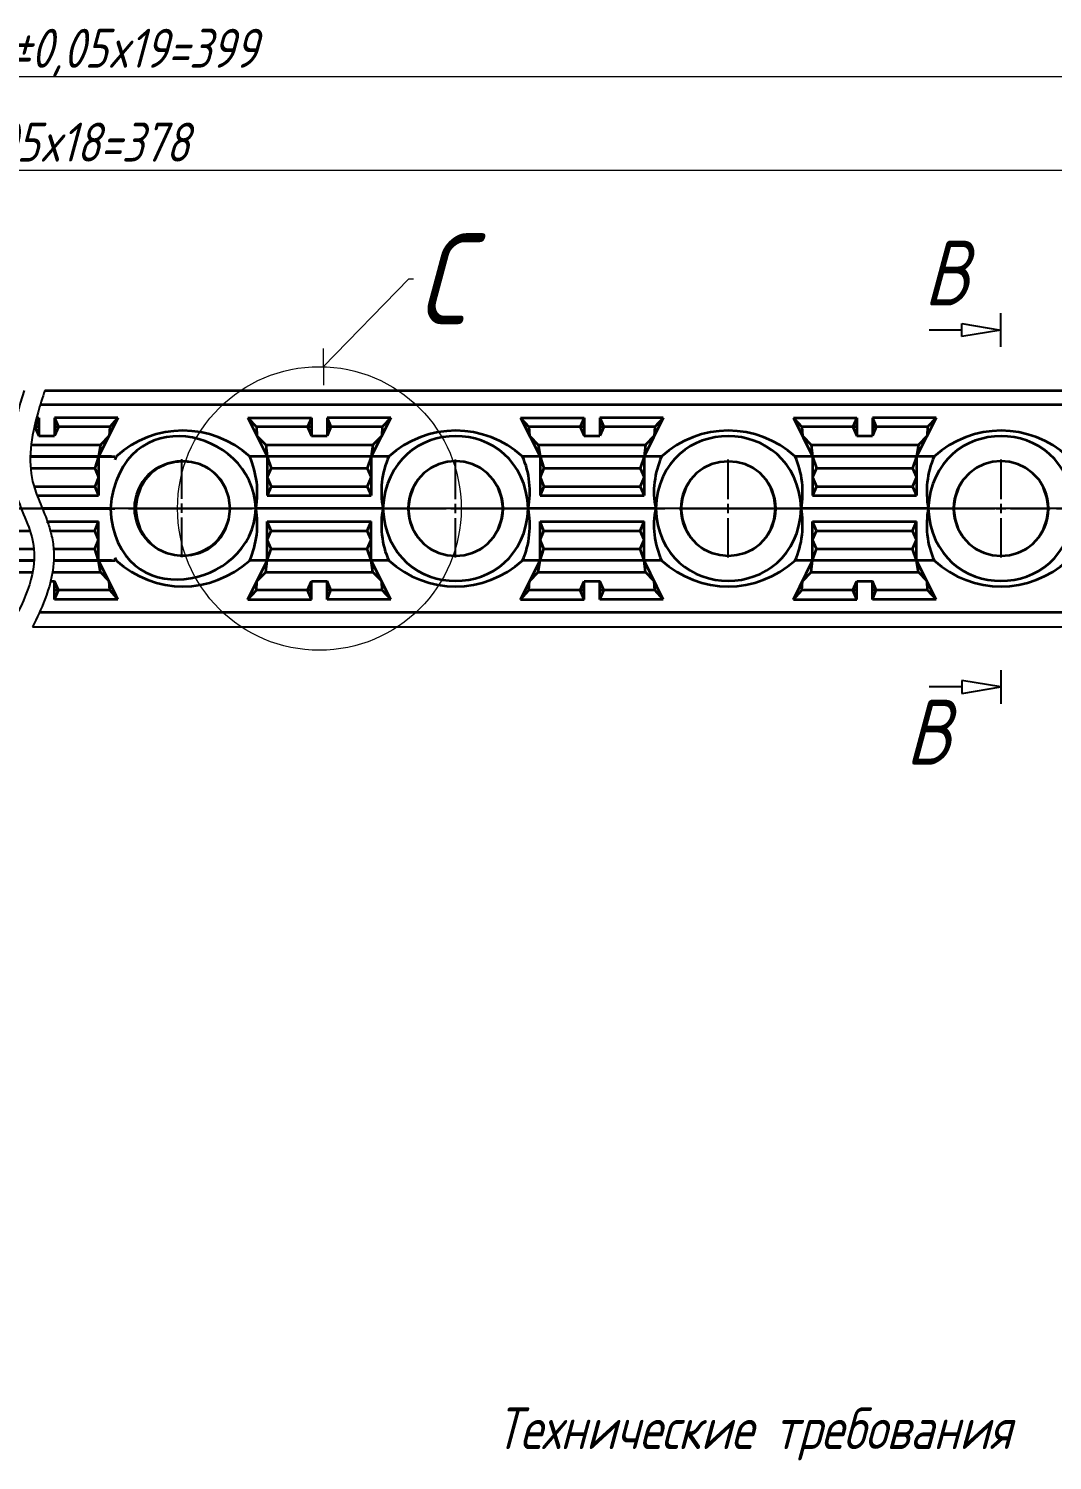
# Model space of a CAD drawing. Header units: millimetres. Extents: x 937859 to 970574, y 987894 to 996517.
# Drawn here: x 940300.5 to 940379.3, y 989622.2 to 989732.4 of the extents above; entities that cross this region are included whole.
import ezdxf

# ---------------------------------------------------------------- set-up
doc = ezdxf.new("R2010")
doc.units = ezdxf.units.MM
doc.header["$LTSCALE"] = 0.5
doc.linetypes.add('CENTER2', pattern=[28.575, 19.05, -3.175, 3.175, -3.175])
doc.layers.add('layer 1', color=7, linetype='Continuous')
doc.layers.add('Text', color=7, linetype='Continuous')
doc.styles.get("Standard").update_dxf_attribs({"font": 'GOST_A.TTF', "oblique": 15})

# ---------------------------------------------------------------- blocks, each defined once
blk = doc.blocks.new('_Oblique')
at = {"color": 0, "linetype": 'ByBlock', "lineweight": -2}
blk.add_line((-0.5, -0.5), (0.5, 0.5), dxfattribs=at)

msp = doc.modelspace()

# ---------------------------------------------------------------- linework, layer by layer
at = {"lineweight": 5}
for p, q in [((940203.979, 989728.727), (940410.241, 989728.727)), ((940209.217, 989721.497), (940394.514, 989721.497))]:
    msp.add_line(p, q, dxfattribs=at)
at = {"linetype": 'ByBlock', "lineweight": 5, "ltscale": 2.5}
msp.add_line((940329.738, 989713.133), (940330.098, 989713.133), dxfattribs=at)
for p, q in [((940375.304, 989707.897), (940375.304, 989710.482)), ((940372.304, 989709.19), (940369.787, 989709.19)), ((940372.304, 989709.69), (940375.304, 989709.19)), ((940372.304, 989708.69), (940372.304, 989709.69)), ((940375.304, 989709.19), (940372.304, 989708.69)), ((940413.153, 989695.457), (940201.33, 989695.457)), ((940300.773, 989686.356), (940307.11, 989686.356)), ((940307.11, 989686.356), (940412.041, 989686.356)), ((940375.304, 989683.005), (940375.304, 989680.42)), ((940375.304, 989683.005), (940375.304, 989680.42)), ((940372.304, 989681.713), (940369.787, 989681.713)), ((940375.304, 989681.713), (940372.304, 989682.213)), ((940372.304, 989682.213), (940372.304, 989681.213)), ((940372.304, 989681.213), (940375.304, 989681.713))]:
    msp.add_line(p, q)
at = {"linetype": 'CENTER2'}
for p, q in [((940312.267, 989696.211), (940312.267, 989699.254)), ((940333.338, 989696.184), (940333.338, 989699.228)), ((940354.326, 989696.182), (940354.326, 989699.225)), ((940375.316, 989696.184), (940375.316, 989699.228)), ((940208.147, 989695.451), (940413.28, 989695.451)), ((940308.493, 989695.48), (940311.536, 989695.48)), ((940312.267, 989691.706), (940312.267, 989694.749)), ((940312.998, 989695.48), (940316.041, 989695.48)), ((940329.564, 989695.454), (940332.607, 989695.454)), ((940333.338, 989691.679), (940333.338, 989694.723)), ((940334.068, 989695.454), (940337.112, 989695.454)), ((940350.552, 989695.451), (940353.595, 989695.451)), ((940354.326, 989691.677), (940354.326, 989694.72)), ((940355.057, 989695.451), (940358.1, 989695.451)), ((940371.542, 989695.454), (940374.585, 989695.454)), ((940375.316, 989691.679), (940375.316, 989694.723)), ((940376.047, 989695.454), (940379.09, 989695.454))]:
    msp.add_line(p, q, dxfattribs=at)
at = {"linetype": 'Continuous'}
for p, q in [((940312.267, 989695.115), (940312.267, 989695.845)), ((940333.338, 989695.088), (940333.338, 989695.819)), ((940354.326, 989695.086), (940354.326, 989695.817)), ((940375.316, 989695.088), (940375.316, 989695.819)), ((940311.901, 989695.48), (940312.632, 989695.48)), ((940332.972, 989695.454), (940333.703, 989695.454)), ((940353.961, 989695.451), (940354.692, 989695.451)), ((940374.951, 989695.454), (940375.681, 989695.454))]:
    msp.add_line(p, q, dxfattribs=at)
at = {"linetype": 'ByBlock', "lineweight": 5, "ltscale": 2.5}
msp.add_lwpolyline([(940323.152, 989706.371), (940329.738, 989713.133)], dxfattribs=at)
at = {"lineweight": 15}
msp.add_circle((940322.848, 989695.457), 10.918, dxfattribs=at)
for centre in [(940312.267, 989695.48), (940333.338, 989695.454), (940354.326, 989695.451), (940375.316, 989695.454), (940375.316, 989695.454)]:
    msp.add_circle(centre, 3.654)
for points, knots in [([(940300.141, 989704.546), (940299.274, 989701.901), (940298.393, 989697.876), (940301.811, 989692.002), (940300.236, 989688.507), (940299.076, 989686.356)], [2.289354, 2.289354, 2.289354, 2.289354, 10.2002127, 14.4299141, 21.1534209, 21.1534209, 21.1534209, 21.1534209]), ([(940301.722, 989704.546), (940301.53, 989703.98), (940301.351, 989703.423), (940300.92, 989701.903), (940300.719, 989700.965), (940300.557, 989699.184), (940300.593, 989698.345), (940300.83, 989697.321), (940300.89, 989697.112), (940301.04, 989696.666), (940301.128, 989696.432), (940301.422, 989695.696), (940301.653, 989695.166), (940301.978, 989694.28), (940302.086, 989693.957), (940302.273, 989693.242), (940302.347, 989692.84), (940302.417, 989692.05), (940302.418, 989691.659), (940302.319, 989690.289), (940302.064, 989689.351), (940301.452, 989687.733), (940301.122, 989687.036), (940300.773, 989686.356)], [1.8089204, 1.8089204, 1.8089204, 1.8089204, 3.5477404, 3.5477404, 6.6452617, 6.6452617, 9.742783, 9.742783, 10.5644419, 10.5644419, 11.3861008, 11.3861008, 13.04157, 13.04157, 13.9305329, 13.9305329, 14.9109409, 14.9109409, 15.8913489, 15.8913489, 18.4085408, 18.4085408, 20.4379358, 20.4379358, 20.4379358, 20.4379358])]:
    msp.add_open_spline(points, degree=3, knots=knots)
at = {"layer": 'layer 1', "lineweight": 35}
for points in [[(940301.722, 989704.546), (940305.133, 989704.546), (940307.11, 989704.546), (940307.11, 989704.546)], [(940307.11, 989704.546), (940307.11, 989704.546), (940412.041, 989704.546), (940412.041, 989704.546)], [(940301.259, 989702.442), (940301.259, 989702.442), (940300.958, 989701.748), (940300.958, 989701.748)], [(940301.078, 989702.442), (940301.193, 989702.442), (940301.259, 989702.442), (940301.259, 989702.442)], [(940301.259, 989702.442), (940301.259, 989702.442), (940301.259, 989701.054), (940301.259, 989701.054)], [(940307.11, 989703.436), (940307.11, 989703.436), (940304.994, 989703.436), (940301.362, 989703.436)], [(940307.11, 989703.436), (940307.11, 989703.436), (940304.994, 989703.436), (940301.362, 989703.436)], [(940307.11, 989702.442), (940307.11, 989702.442), (940302.461, 989702.442), (940302.461, 989702.442)], [(940302.461, 989702.442), (940302.461, 989702.442), (940302.461, 989701.054), (940302.461, 989701.054)], [(940302.461, 989702.442), (940302.461, 989702.442), (940302.762, 989701.748), (940302.762, 989701.748)], [(940412.041, 989703.436), (940412.041, 989703.436), (940307.11, 989703.436), (940307.11, 989703.436)], [(940412.041, 989703.436), (940412.041, 989703.436), (940307.11, 989703.436), (940307.11, 989703.436)], [(940307.341, 989702.442), (940307.341, 989702.442), (940307.11, 989702.442), (940307.11, 989702.442)], [(940307.341, 989702.442), (940307.341, 989702.442), (940307.11, 989702.187), (940307.11, 989702.187)], [(940307.341, 989702.442), (940307.341, 989702.442), (940307.11, 989701.956), (940307.11, 989701.956)], [(940317.355, 989702.442), (940317.355, 989702.442), (940322.235, 989702.442), (940322.235, 989702.442)], [(940317.355, 989702.442), (940317.355, 989702.442), (940318.003, 989701.748), (940318.003, 989701.748)], [(940317.355, 989702.442), (940317.355, 989702.442), (940318.836, 989699.458), (940318.836, 989699.458)], [(940322.235, 989702.442), (940322.235, 989702.442), (940321.935, 989701.748), (940321.935, 989701.748)], [(940322.235, 989702.442), (940322.235, 989702.442), (940322.235, 989701.054), (940322.235, 989701.054)], [(940328.341, 989702.442), (940328.341, 989702.442), (940323.438, 989702.442), (940323.438, 989702.442)], [(940323.438, 989702.442), (940323.438, 989702.442), (940323.438, 989701.054), (940323.438, 989701.054)], [(940323.438, 989702.442), (940323.438, 989702.442), (940323.739, 989701.748), (940323.739, 989701.748)], [(940328.341, 989702.442), (940328.341, 989702.442), (940326.838, 989699.458), (940326.838, 989699.458)], [(940328.341, 989702.442), (940328.341, 989702.442), (940327.694, 989701.748), (940327.694, 989701.748)], [(940338.934, 989695.457), (940338.559, 989702.89), (940328.118, 989702.883), (940327.74, 989695.457)], [(940338.332, 989702.442), (940338.332, 989702.442), (940343.235, 989702.442), (940343.235, 989702.442)], [(940338.332, 989702.442), (940338.332, 989702.442), (940338.98, 989701.748), (940338.98, 989701.748)], [(940338.332, 989702.442), (940338.332, 989702.442), (940339.836, 989699.458), (940339.836, 989699.458)], [(940343.235, 989702.442), (940343.235, 989702.442), (940342.935, 989701.748), (940342.935, 989701.748)], [(940343.235, 989702.442), (940343.235, 989702.442), (940343.235, 989701.054), (940343.235, 989701.054)], [(940349.318, 989702.442), (940349.318, 989702.442), (940344.438, 989702.442), (940344.438, 989702.442)], [(940344.438, 989702.442), (940344.438, 989702.442), (940344.438, 989701.054), (940344.438, 989701.054)], [(940344.438, 989702.442), (940344.438, 989702.442), (940344.739, 989701.748), (940344.739, 989701.748)], [(940349.318, 989702.442), (940349.318, 989702.442), (940347.838, 989699.458), (940347.838, 989699.458)], [(940349.318, 989702.442), (940349.318, 989702.442), (940348.671, 989701.748), (940348.671, 989701.748)], [(940359.934, 989695.457), (940359.587, 989702.876), (940349.046, 989702.886), (940348.74, 989695.457)], [(940359.332, 989702.442), (940359.332, 989702.442), (940364.212, 989702.442), (940364.212, 989702.442)], [(940359.332, 989702.442), (940359.332, 989702.442), (940359.98, 989701.748), (940359.98, 989701.748)], [(940359.332, 989702.442), (940359.332, 989702.442), (940360.813, 989699.458), (940360.813, 989699.458)], [(940364.212, 989702.442), (940364.212, 989702.442), (940363.912, 989701.748), (940363.912, 989701.748)], [(940364.212, 989702.442), (940364.212, 989702.442), (940364.212, 989701.054), (940364.212, 989701.054)], [(940370.318, 989702.442), (940370.318, 989702.442), (940365.415, 989702.442), (940365.415, 989702.442)], [(940365.415, 989702.442), (940365.415, 989702.442), (940365.415, 989701.054), (940365.415, 989701.054)], [(940365.415, 989702.442), (940365.415, 989702.442), (940365.716, 989701.748), (940365.716, 989701.748)], [(940370.318, 989702.442), (940370.318, 989702.442), (940368.815, 989699.458), (940368.815, 989699.458)], [(940370.318, 989702.442), (940370.318, 989702.442), (940369.671, 989701.748), (940369.671, 989701.748)], [(940380.911, 989695.457), (940380.548, 989702.896), (940370.085, 989702.876), (940369.717, 989695.457)], [(940301.259, 989701.748), (940301.259, 989701.748), (940301.126, 989701.748), (940300.909, 989701.748)], [(940300.958, 989701.748), (940300.958, 989701.748), (940301.259, 989701.054), (940301.259, 989701.054)], [(940306.717, 989701.748), (940306.717, 989701.748), (940302.461, 989701.748), (940302.461, 989701.748)], [(940302.762, 989701.748), (940302.762, 989701.748), (940302.461, 989701.054), (940302.461, 989701.054)], [(940307.11, 989701.956), (940307.11, 989701.956), (940305.861, 989699.458), (940305.861, 989699.458)], [(940306.717, 989701.748), (940306.717, 989701.748), (940306.671, 989701.054), (940306.671, 989701.054)], [(940307.11, 989702.187), (940307.11, 989702.187), (940306.717, 989701.748), (940306.717, 989701.748)], [(940317.494, 989699.458), (940314.569, 989702.113), (940310.127, 989702.113), (940307.202, 989699.458)], [(940318.003, 989701.748), (940318.003, 989701.748), (940318.049, 989701.054), (940318.049, 989701.054)], [(940322.235, 989701.748), (940322.235, 989701.748), (940318.003, 989701.748), (940318.003, 989701.748)], [(940321.935, 989701.748), (940321.935, 989701.748), (940322.235, 989701.054), (940322.235, 989701.054)], [(940327.694, 989701.748), (940327.694, 989701.748), (940323.438, 989701.748), (940323.438, 989701.748)], [(940323.739, 989701.748), (940323.739, 989701.748), (940323.438, 989701.054), (940323.438, 989701.054)], [(940327.694, 989701.748), (940327.694, 989701.748), (940327.647, 989701.054), (940327.647, 989701.054)], [(940338.494, 989699.458), (940335.568, 989702.096), (940331.116, 989702.126), (940328.202, 989699.458)], [(940338.98, 989701.748), (940338.98, 989701.748), (940339.026, 989701.054), (940339.026, 989701.054)], [(940343.235, 989701.748), (940343.235, 989701.748), (940338.98, 989701.748), (940338.98, 989701.748)], [(940342.935, 989701.748), (940342.935, 989701.748), (940343.235, 989701.054), (940343.235, 989701.054)], [(940348.671, 989701.748), (940348.671, 989701.748), (940344.438, 989701.748), (940344.438, 989701.748)], [(940344.739, 989701.748), (940344.739, 989701.748), (940344.438, 989701.054), (940344.438, 989701.054)], [(940348.671, 989701.748), (940348.671, 989701.748), (940348.624, 989701.054), (940348.624, 989701.054)], [(940359.471, 989699.458), (940356.546, 989702.113), (940352.104, 989702.113), (940349.179, 989699.458)], [(940359.98, 989701.748), (940359.98, 989701.748), (940360.026, 989701.054), (940360.026, 989701.054)], [(940364.212, 989701.748), (940364.212, 989701.748), (940359.98, 989701.748), (940359.98, 989701.748)], [(940363.912, 989701.748), (940363.912, 989701.748), (940364.212, 989701.054), (940364.212, 989701.054)], [(940369.671, 989701.748), (940369.671, 989701.748), (940365.415, 989701.748), (940365.415, 989701.748)], [(940365.716, 989701.748), (940365.716, 989701.748), (940365.415, 989701.054), (940365.415, 989701.054)], [(940369.671, 989701.748), (940369.671, 989701.748), (940369.624, 989701.054), (940369.624, 989701.054)], [(940380.471, 989699.458), (940377.545, 989702.096), (940373.093, 989702.126), (940370.179, 989699.458)], [(940300.668, 989700.36), (940303.043, 989700.36), (940306, 989700.36), (940306, 989700.36)], [(940301.259, 989701.054), (940301.259, 989701.054), (940302.461, 989701.054), (940302.461, 989701.054)], [(940306, 989700.36), (940306, 989700.36), (940305.861, 989699.458), (940305.861, 989699.458)], [(940306.671, 989701.054), (940306.671, 989701.054), (940306, 989700.36), (940306, 989700.36)], [(940315.991, 989695.457), (940315.763, 989700.289), (940308.945, 989700.303), (940308.706, 989695.457)], [(940318.049, 989701.054), (940318.049, 989701.054), (940318.72, 989700.36), (940318.72, 989700.36)], [(940318.72, 989700.36), (940318.72, 989700.36), (940326.977, 989700.36), (940326.977, 989700.36)], [(940318.72, 989700.36), (940318.72, 989700.36), (940318.836, 989699.458), (940318.836, 989699.458)], [(940322.235, 989701.054), (940322.235, 989701.054), (940323.438, 989701.054), (940323.438, 989701.054)], [(940326.977, 989700.36), (940326.977, 989700.36), (940326.838, 989699.458), (940326.838, 989699.458)], [(940327.647, 989701.054), (940327.647, 989701.054), (940326.977, 989700.36), (940326.977, 989700.36)], [(940336.991, 989695.457), (940336.721, 989700.308), (940329.952, 989700.308), (940329.683, 989695.457)], [(940339.026, 989701.054), (940339.026, 989701.054), (940339.697, 989700.36), (940339.697, 989700.36)], [(940339.697, 989700.36), (940339.697, 989700.36), (940347.954, 989700.36), (940347.954, 989700.36)], [(940339.697, 989700.36), (940339.697, 989700.36), (940339.836, 989699.458), (940339.836, 989699.458)], [(940343.235, 989701.054), (940343.235, 989701.054), (940344.438, 989701.054), (940344.438, 989701.054)], [(940347.954, 989700.36), (940347.954, 989700.36), (940347.838, 989699.458), (940347.838, 989699.458)], [(940348.624, 989701.054), (940348.624, 989701.054), (940347.954, 989700.36), (940347.954, 989700.36)], [(940357.968, 989695.457), (940357.74, 989700.289), (940350.922, 989700.303), (940350.683, 989695.457)], [(940360.026, 989701.054), (940360.026, 989701.054), (940360.697, 989700.36), (940360.697, 989700.36)], [(940360.697, 989700.36), (940360.697, 989700.36), (940368.954, 989700.36), (940368.954, 989700.36)], [(940360.697, 989700.36), (940360.697, 989700.36), (940360.813, 989699.458), (940360.813, 989699.458)], [(940364.212, 989701.054), (940364.212, 989701.054), (940365.415, 989701.054), (940365.415, 989701.054)], [(940368.954, 989700.36), (940368.954, 989700.36), (940368.815, 989699.458), (940368.815, 989699.458)], [(940369.624, 989701.054), (940369.624, 989701.054), (940368.954, 989700.36), (940368.954, 989700.36)], [(940378.968, 989695.457), (940378.693, 989700.314), (940371.938, 989700.303), (940371.659, 989695.457)], [(940306.856, 989699.458), (940306.856, 989699.458), (940303.439, 989699.458), (940300.601, 989699.458)], [(940300.601, 989699.458), (940303.584, 989699.458), (940307.11, 989699.458), (940307.11, 989699.458)], [(940305.861, 989699.458), (940305.861, 989699.458), (940305.56, 989698.556), (940305.56, 989698.556)], [(940305.861, 989699.458), (940305.861, 989699.458), (940305.861, 989696.452), (940305.861, 989696.452)], [(940307.202, 989699.458), (940307.202, 989699.458), (940307.11, 989699.204), (940307.11, 989699.204)], [(940328.202, 989699.458), (940328.202, 989699.458), (940317.494, 989699.458), (940317.494, 989699.458)], [(940317.957, 989695.457), (940318.22, 989696.89), (940318.033, 989698.116), (940317.494, 989699.458)], [(940327.832, 989699.458), (940327.832, 989699.458), (940317.841, 989699.458), (940317.841, 989699.458)], [(940318.836, 989699.458), (940318.836, 989699.458), (940318.836, 989696.452), (940318.836, 989696.452)], [(940318.836, 989699.458), (940318.836, 989699.458), (940319.136, 989698.556), (940319.136, 989698.556)], [(940326.838, 989699.458), (940326.838, 989699.458), (940326.537, 989698.556), (940326.537, 989698.556)], [(940326.838, 989699.458), (940326.838, 989699.458), (940326.838, 989696.452), (940326.838, 989696.452)], [(940328.202, 989699.458), (940327.623, 989698.221), (940327.5, 989696.793), (940327.74, 989695.457)], [(940349.179, 989699.458), (940349.179, 989699.458), (940338.494, 989699.458), (940338.494, 989699.458)], [(940338.934, 989695.457), (940339.184, 989696.797), (940339.029, 989698.205), (940338.494, 989699.458)], [(940348.832, 989699.458), (940348.832, 989699.458), (940338.841, 989699.458), (940338.841, 989699.458)], [(940339.836, 989699.458), (940339.836, 989699.458), (940339.836, 989696.452), (940339.836, 989696.452)], [(940339.836, 989699.458), (940339.836, 989699.458), (940340.136, 989698.556), (940340.136, 989698.556)], [(940347.838, 989699.458), (940347.838, 989699.458), (940347.537, 989698.556), (940347.537, 989698.556)], [(940347.838, 989699.458), (940347.838, 989699.458), (940347.838, 989696.452), (940347.838, 989696.452)], [(940349.179, 989699.458), (940348.664, 989698.189), (940348.422, 989696.809), (940348.74, 989695.457)], [(940370.179, 989699.458), (940370.179, 989699.458), (940359.471, 989699.458), (940359.471, 989699.458)], [(940359.934, 989695.457), (940360.19, 989696.724), (940360.012, 989698.286), (940359.471, 989699.458)], [(940369.809, 989699.458), (940369.809, 989699.458), (940359.818, 989699.458), (940359.818, 989699.458)], [(940360.813, 989699.458), (940360.813, 989699.458), (940360.813, 989696.452), (940360.813, 989696.452)], [(940360.813, 989699.458), (940360.813, 989699.458), (940361.113, 989698.556), (940361.113, 989698.556)], [(940368.815, 989699.458), (940368.815, 989699.458), (940368.514, 989698.556), (940368.514, 989698.556)], [(940368.815, 989699.458), (940368.815, 989699.458), (940368.815, 989696.452), (940368.815, 989696.452)], [(940370.179, 989699.458), (940369.6, 989698.221), (940369.477, 989696.793), (940369.717, 989695.457)], [(940300.623, 989698.556), (940302.776, 989698.556), (940305.56, 989698.556), (940305.56, 989698.556)], [(940305.56, 989698.556), (940305.56, 989698.556), (940305.861, 989697.862), (940305.861, 989697.862)], [(940319.136, 989698.556), (940319.136, 989698.556), (940318.836, 989697.862), (940318.836, 989697.862)], [(940319.136, 989698.556), (940319.136, 989698.556), (940326.537, 989698.556), (940326.537, 989698.556)], [(940326.537, 989698.556), (940326.537, 989698.556), (940326.838, 989697.862), (940326.838, 989697.862)], [(940340.136, 989698.556), (940340.136, 989698.556), (940339.836, 989697.862), (940339.836, 989697.862)], [(940340.136, 989698.556), (940340.136, 989698.556), (940347.537, 989698.556), (940347.537, 989698.556)], [(940347.537, 989698.556), (940347.537, 989698.556), (940347.838, 989697.862), (940347.838, 989697.862)], [(940361.113, 989698.556), (940361.113, 989698.556), (940360.813, 989697.862), (940360.813, 989697.862)], [(940361.113, 989698.556), (940361.113, 989698.556), (940368.514, 989698.556), (940368.514, 989698.556)], [(940368.514, 989698.556), (940368.514, 989698.556), (940368.815, 989697.862), (940368.815, 989697.862)], [(940300.884, 989697.145), (940302.994, 989697.145), (940305.56, 989697.145), (940305.56, 989697.145)], [(940305.861, 989697.862), (940305.861, 989697.862), (940305.56, 989697.145), (940305.56, 989697.145)], [(940305.56, 989697.145), (940305.56, 989697.145), (940305.861, 989696.452), (940305.861, 989696.452)], [(940318.836, 989697.862), (940318.836, 989697.862), (940319.136, 989697.145), (940319.136, 989697.145)], [(940319.136, 989697.145), (940319.136, 989697.145), (940318.836, 989696.452), (940318.836, 989696.452)], [(940319.136, 989697.145), (940319.136, 989697.145), (940326.537, 989697.145), (940326.537, 989697.145)], [(940326.838, 989697.862), (940326.838, 989697.862), (940326.537, 989697.145), (940326.537, 989697.145)], [(940326.537, 989697.145), (940326.537, 989697.145), (940326.838, 989696.452), (940326.838, 989696.452)], [(940339.836, 989697.862), (940339.836, 989697.862), (940340.136, 989697.145), (940340.136, 989697.145)], [(940340.136, 989697.145), (940340.136, 989697.145), (940339.836, 989696.452), (940339.836, 989696.452)], [(940340.136, 989697.145), (940340.136, 989697.145), (940347.537, 989697.145), (940347.537, 989697.145)], [(940347.838, 989697.862), (940347.838, 989697.862), (940347.537, 989697.145), (940347.537, 989697.145)], [(940347.537, 989697.145), (940347.537, 989697.145), (940347.838, 989696.452), (940347.838, 989696.452)], [(940360.813, 989697.862), (940360.813, 989697.862), (940361.113, 989697.145), (940361.113, 989697.145)], [(940361.113, 989697.145), (940361.113, 989697.145), (940360.813, 989696.452), (940360.813, 989696.452)], [(940361.113, 989697.145), (940361.113, 989697.145), (940368.514, 989697.145), (940368.514, 989697.145)], [(940368.815, 989697.862), (940368.815, 989697.862), (940368.514, 989697.145), (940368.514, 989697.145)], [(940368.514, 989697.145), (940368.514, 989697.145), (940368.815, 989696.452), (940368.815, 989696.452)], [(940301.123, 989696.452), (940303.336, 989696.452), (940305.861, 989696.452), (940305.861, 989696.452)], [(940318.836, 989696.452), (940318.836, 989696.452), (940326.838, 989696.452), (940326.838, 989696.452)], [(940339.836, 989696.452), (940339.836, 989696.452), (940347.838, 989696.452), (940347.838, 989696.452)], [(940360.813, 989696.452), (940360.813, 989696.452), (940368.815, 989696.452), (940368.815, 989696.452)], [(940306.763, 989695.457), (940306.763, 989695.457), (940304.08, 989695.457), (940301.524, 989695.457)], [(940301.524, 989695.457), (940304.218, 989695.457), (940307.11, 989695.457), (940307.11, 989695.457)], [(940306.763, 989695.457), (940307.141, 989687.19), (940317.788, 989689.202), (940317.957, 989695.457)], [(940317.494, 989691.456), (940318.034, 989692.746), (940318.218, 989694.077), (940317.957, 989695.457)], [(940327.74, 989695.457), (940327.74, 989695.457), (940317.957, 989695.457), (940317.957, 989695.457)], [(940327.74, 989695.457), (940327.74, 989695.457), (940317.957, 989695.457), (940317.957, 989695.457)], [(940327.74, 989695.457), (940327.499, 989694.213), (940327.628, 989692.598), (940328.202, 989691.456)], [(940338.494, 989691.456), (940339.037, 989692.705), (940339.178, 989694.121), (940338.934, 989695.457)], [(940348.74, 989695.457), (940348.74, 989695.457), (940338.934, 989695.457), (940338.934, 989695.457)], [(940348.74, 989695.457), (940348.74, 989695.457), (940338.934, 989695.457), (940338.934, 989695.457)], [(940348.74, 989695.457), (940348.424, 989694.157), (940348.662, 989692.675), (940349.179, 989691.456)], [(940359.471, 989691.456), (940360.012, 989692.569), (940360.189, 989694.245), (940359.934, 989695.457)], [(940369.717, 989695.457), (940369.717, 989695.457), (940359.934, 989695.457), (940359.934, 989695.457)], [(940369.717, 989695.457), (940369.717, 989695.457), (940359.934, 989695.457), (940359.934, 989695.457)], [(940369.717, 989695.457), (940369.476, 989694.213), (940369.605, 989692.598), (940370.179, 989691.456)], [(940298.159, 989693.746), (940298.159, 989693.746), (940299.238, 989693.746), (940300.571, 989693.746)], [(940301.86, 989694.463), (940303.86, 989694.463), (940305.861, 989694.463), (940305.861, 989694.463)], [(940302.14, 989693.746), (940303.892, 989693.746), (940305.56, 989693.746), (940305.56, 989693.746)], [(940305.56, 989693.746), (940305.56, 989693.746), (940305.861, 989694.463), (940305.861, 989694.463)], [(940305.861, 989693.052), (940305.861, 989693.052), (940305.56, 989693.746), (940305.56, 989693.746)], [(940305.861, 989691.456), (940305.861, 989691.456), (940305.861, 989694.463), (940305.861, 989694.463)], [(940318.836, 989691.456), (940318.836, 989691.456), (940318.836, 989694.463), (940318.836, 989694.463)], [(940319.136, 989693.746), (940319.136, 989693.746), (940318.836, 989694.463), (940318.836, 989694.463)], [(940318.836, 989694.463), (940318.836, 989694.463), (940326.838, 989694.463), (940326.838, 989694.463)], [(940318.836, 989693.052), (940318.836, 989693.052), (940319.136, 989693.746), (940319.136, 989693.746)], [(940319.136, 989693.746), (940319.136, 989693.746), (940326.537, 989693.746), (940326.537, 989693.746)], [(940326.537, 989693.746), (940326.537, 989693.746), (940326.838, 989694.463), (940326.838, 989694.463)], [(940326.838, 989693.052), (940326.838, 989693.052), (940326.537, 989693.746), (940326.537, 989693.746)], [(940326.838, 989691.456), (940326.838, 989691.456), (940326.838, 989694.463), (940326.838, 989694.463)], [(940339.836, 989691.456), (940339.836, 989691.456), (940339.836, 989694.463), (940339.836, 989694.463)], [(940340.136, 989693.746), (940340.136, 989693.746), (940339.836, 989694.463), (940339.836, 989694.463)], [(940339.836, 989694.463), (940339.836, 989694.463), (940347.838, 989694.463), (940347.838, 989694.463)], [(940339.836, 989693.052), (940339.836, 989693.052), (940340.136, 989693.746), (940340.136, 989693.746)], [(940340.136, 989693.746), (940340.136, 989693.746), (940347.537, 989693.746), (940347.537, 989693.746)], [(940347.537, 989693.746), (940347.537, 989693.746), (940347.838, 989694.463), (940347.838, 989694.463)], [(940347.838, 989693.052), (940347.838, 989693.052), (940347.537, 989693.746), (940347.537, 989693.746)], [(940347.838, 989691.456), (940347.838, 989691.456), (940347.838, 989694.463), (940347.838, 989694.463)], [(940360.813, 989691.456), (940360.813, 989691.456), (940360.813, 989694.463), (940360.813, 989694.463)], [(940361.113, 989693.746), (940361.113, 989693.746), (940360.813, 989694.463), (940360.813, 989694.463)], [(940360.813, 989694.463), (940360.813, 989694.463), (940368.815, 989694.463), (940368.815, 989694.463)], [(940360.813, 989693.052), (940360.813, 989693.052), (940361.113, 989693.746), (940361.113, 989693.746)], [(940361.113, 989693.746), (940361.113, 989693.746), (940368.514, 989693.746), (940368.514, 989693.746)], [(940368.514, 989693.746), (940368.514, 989693.746), (940368.815, 989694.463), (940368.815, 989694.463)], [(940368.815, 989693.052), (940368.815, 989693.052), (940368.514, 989693.746), (940368.514, 989693.746)], [(940368.815, 989691.456), (940368.815, 989691.456), (940368.815, 989694.463), (940368.815, 989694.463)], [(940305.56, 989692.358), (940305.56, 989692.358), (940305.861, 989693.052), (940305.861, 989693.052)], [(940319.136, 989692.358), (940319.136, 989692.358), (940318.836, 989693.052), (940318.836, 989693.052)], [(940326.537, 989692.358), (940326.537, 989692.358), (940326.838, 989693.052), (940326.838, 989693.052)], [(940340.136, 989692.358), (940340.136, 989692.358), (940339.836, 989693.052), (940339.836, 989693.052)], [(940347.537, 989692.358), (940347.537, 989692.358), (940347.838, 989693.052), (940347.838, 989693.052)], [(940361.113, 989692.358), (940361.113, 989692.358), (940360.813, 989693.052), (940360.813, 989693.052)], [(940368.514, 989692.358), (940368.514, 989692.358), (940368.815, 989693.052), (940368.815, 989693.052)], [(940296.517, 989691.456), (940296.517, 989691.456), (940298.588, 989691.456), (940300.899, 989691.456)], [(940300.899, 989691.456), (940298.759, 989691.456), (940296.864, 989691.456), (940296.864, 989691.456)], [(940298.159, 989692.358), (940298.159, 989692.358), (940299.411, 989692.358), (940300.884, 989692.358)], [(940302.39, 989692.358), (940304.047, 989692.358), (940305.56, 989692.358), (940305.56, 989692.358)], [(940306.856, 989691.456), (940306.856, 989691.456), (940304.706, 989691.456), (940302.401, 989691.456)], [(940302.401, 989691.456), (940304.84, 989691.456), (940307.11, 989691.456), (940307.11, 989691.456)], [(940305.861, 989691.456), (940305.861, 989691.456), (940305.56, 989692.358), (940305.56, 989692.358)], [(940306, 989690.554), (940306, 989690.554), (940305.861, 989691.456), (940305.861, 989691.456)], [(940307.11, 989688.958), (940307.11, 989688.958), (940305.861, 989691.456), (940305.861, 989691.456)], [(940307.11, 989691.687), (940307.11, 989691.687), (940307.202, 989691.456), (940307.202, 989691.456)], [(940307.202, 989691.456), (940310.204, 989688.781), (940314.493, 989688.781), (940317.494, 989691.456)], [(940317.355, 989688.449), (940317.355, 989688.449), (940318.836, 989691.456), (940318.836, 989691.456)], [(940328.202, 989691.456), (940328.202, 989691.456), (940317.494, 989691.456), (940317.494, 989691.456)], [(940327.832, 989691.456), (940327.832, 989691.456), (940317.841, 989691.456), (940317.841, 989691.456)], [(940318.72, 989690.554), (940318.72, 989690.554), (940318.836, 989691.456), (940318.836, 989691.456)], [(940318.836, 989691.456), (940318.836, 989691.456), (940319.136, 989692.358), (940319.136, 989692.358)], [(940319.136, 989692.358), (940319.136, 989692.358), (940326.537, 989692.358), (940326.537, 989692.358)], [(940326.838, 989691.456), (940326.838, 989691.456), (940326.537, 989692.358), (940326.537, 989692.358)], [(940326.977, 989690.554), (940326.977, 989690.554), (940326.838, 989691.456), (940326.838, 989691.456)], [(940328.341, 989688.449), (940328.341, 989688.449), (940326.838, 989691.456), (940326.838, 989691.456)], [(940328.202, 989691.456), (940331.153, 989688.771), (940335.532, 989688.802), (940338.494, 989691.456)], [(940338.332, 989688.449), (940338.332, 989688.449), (940339.836, 989691.456), (940339.836, 989691.456)], [(940349.179, 989691.456), (940349.179, 989691.456), (940338.494, 989691.456), (940338.494, 989691.456)], [(940348.832, 989691.456), (940348.832, 989691.456), (940338.841, 989691.456), (940338.841, 989691.456)], [(940339.697, 989690.554), (940339.697, 989690.554), (940339.836, 989691.456), (940339.836, 989691.456)], [(940339.836, 989691.456), (940339.836, 989691.456), (940340.136, 989692.358), (940340.136, 989692.358)], [(940340.136, 989692.358), (940340.136, 989692.358), (940347.537, 989692.358), (940347.537, 989692.358)], [(940347.838, 989691.456), (940347.838, 989691.456), (940347.537, 989692.358), (940347.537, 989692.358)], [(940347.954, 989690.554), (940347.954, 989690.554), (940347.838, 989691.456), (940347.838, 989691.456)], [(940349.318, 989688.449), (940349.318, 989688.449), (940347.838, 989691.456), (940347.838, 989691.456)], [(940349.179, 989691.456), (940352.181, 989688.781), (940356.47, 989688.781), (940359.471, 989691.456)], [(940359.332, 989688.449), (940359.332, 989688.449), (940360.813, 989691.456), (940360.813, 989691.456)], [(940370.179, 989691.456), (940370.179, 989691.456), (940359.471, 989691.456), (940359.471, 989691.456)], [(940369.809, 989691.456), (940369.809, 989691.456), (940359.818, 989691.456), (940359.818, 989691.456)], [(940360.697, 989690.554), (940360.697, 989690.554), (940360.813, 989691.456), (940360.813, 989691.456)], [(940360.813, 989691.456), (940360.813, 989691.456), (940361.113, 989692.358), (940361.113, 989692.358)], [(940361.113, 989692.358), (940361.113, 989692.358), (940368.514, 989692.358), (940368.514, 989692.358)], [(940368.815, 989691.456), (940368.815, 989691.456), (940368.514, 989692.358), (940368.514, 989692.358)], [(940368.954, 989690.554), (940368.954, 989690.554), (940368.815, 989691.456), (940368.815, 989691.456)], [(940370.318, 989688.449), (940370.318, 989688.449), (940368.815, 989691.456), (940368.815, 989691.456)], [(940370.179, 989691.456), (940373.13, 989688.771), (940377.509, 989688.802), (940380.471, 989691.456)], [(940297.743, 989690.554), (940297.743, 989690.554), (940299.138, 989690.554), (940300.781, 989690.554)], [(940302.305, 989690.554), (940304.215, 989690.554), (940306, 989690.554), (940306, 989690.554)], [(940306.671, 989689.86), (940306.671, 989689.86), (940306, 989690.554), (940306, 989690.554)], [(940318.049, 989689.86), (940318.049, 989689.86), (940318.72, 989690.554), (940318.72, 989690.554)], [(940318.72, 989690.554), (940318.72, 989690.554), (940326.977, 989690.554), (940326.977, 989690.554)], [(940327.647, 989689.86), (940327.647, 989689.86), (940326.977, 989690.554), (940326.977, 989690.554)], [(940339.026, 989689.86), (940339.026, 989689.86), (940339.697, 989690.554), (940339.697, 989690.554)], [(940339.697, 989690.554), (940339.697, 989690.554), (940347.954, 989690.554), (940347.954, 989690.554)], [(940348.624, 989689.86), (940348.624, 989689.86), (940347.954, 989690.554), (940347.954, 989690.554)], [(940360.026, 989689.86), (940360.026, 989689.86), (940360.697, 989690.554), (940360.697, 989690.554)], [(940360.697, 989690.554), (940360.697, 989690.554), (940368.954, 989690.554), (940368.954, 989690.554)], [(940369.624, 989689.86), (940369.624, 989689.86), (940368.954, 989690.554), (940368.954, 989690.554)], [(940302.165, 989689.86), (940302.335, 989689.86), (940302.461, 989689.86), (940302.461, 989689.86)], [(940302.461, 989688.449), (940302.461, 989688.449), (940302.461, 989689.86), (940302.461, 989689.86)], [(940302.762, 989689.166), (940302.762, 989689.166), (940302.461, 989689.86), (940302.461, 989689.86)], [(940306.717, 989689.166), (940306.717, 989689.166), (940302.461, 989689.166), (940302.461, 989689.166)], [(940302.461, 989688.449), (940302.461, 989688.449), (940302.762, 989689.166), (940302.762, 989689.166)], [(940306.717, 989689.166), (940306.717, 989689.166), (940306.671, 989689.86), (940306.671, 989689.86)], [(940307.11, 989688.727), (940307.11, 989688.727), (940306.717, 989689.166), (940306.717, 989689.166)], [(940317.355, 989688.449), (940317.355, 989688.449), (940318.003, 989689.166), (940318.003, 989689.166)], [(940318.003, 989689.166), (940318.003, 989689.166), (940318.049, 989689.86), (940318.049, 989689.86)], [(940322.235, 989689.166), (940322.235, 989689.166), (940318.003, 989689.166), (940318.003, 989689.166)], [(940321.935, 989689.166), (940321.935, 989689.166), (940322.235, 989689.86), (940322.235, 989689.86)], [(940322.235, 989688.449), (940322.235, 989688.449), (940321.935, 989689.166), (940321.935, 989689.166)], [(940322.235, 989689.86), (940322.235, 989689.86), (940323.438, 989689.86), (940323.438, 989689.86)], [(940322.235, 989688.449), (940322.235, 989688.449), (940322.235, 989689.86), (940322.235, 989689.86)], [(940323.438, 989688.449), (940323.438, 989688.449), (940323.438, 989689.86), (940323.438, 989689.86)], [(940323.739, 989689.166), (940323.739, 989689.166), (940323.438, 989689.86), (940323.438, 989689.86)], [(940327.694, 989689.166), (940327.694, 989689.166), (940323.438, 989689.166), (940323.438, 989689.166)], [(940323.438, 989688.449), (940323.438, 989688.449), (940323.739, 989689.166), (940323.739, 989689.166)], [(940327.694, 989689.166), (940327.694, 989689.166), (940327.647, 989689.86), (940327.647, 989689.86)], [(940328.341, 989688.449), (940328.341, 989688.449), (940327.694, 989689.166), (940327.694, 989689.166)], [(940338.332, 989688.449), (940338.332, 989688.449), (940338.98, 989689.166), (940338.98, 989689.166)], [(940338.98, 989689.166), (940338.98, 989689.166), (940339.026, 989689.86), (940339.026, 989689.86)], [(940343.235, 989689.166), (940343.235, 989689.166), (940338.98, 989689.166), (940338.98, 989689.166)], [(940342.935, 989689.166), (940342.935, 989689.166), (940343.235, 989689.86), (940343.235, 989689.86)], [(940343.235, 989688.449), (940343.235, 989688.449), (940342.935, 989689.166), (940342.935, 989689.166)], [(940343.235, 989689.86), (940343.235, 989689.86), (940344.438, 989689.86), (940344.438, 989689.86)], [(940343.235, 989688.449), (940343.235, 989688.449), (940343.235, 989689.86), (940343.235, 989689.86)], [(940344.438, 989688.449), (940344.438, 989688.449), (940344.438, 989689.86), (940344.438, 989689.86)], [(940344.739, 989689.166), (940344.739, 989689.166), (940344.438, 989689.86), (940344.438, 989689.86)], [(940348.671, 989689.166), (940348.671, 989689.166), (940344.438, 989689.166), (940344.438, 989689.166)], [(940344.438, 989688.449), (940344.438, 989688.449), (940344.739, 989689.166), (940344.739, 989689.166)], [(940348.671, 989689.166), (940348.671, 989689.166), (940348.624, 989689.86), (940348.624, 989689.86)], [(940349.318, 989688.449), (940349.318, 989688.449), (940348.671, 989689.166), (940348.671, 989689.166)], [(940359.332, 989688.449), (940359.332, 989688.449), (940359.98, 989689.166), (940359.98, 989689.166)], [(940359.98, 989689.166), (940359.98, 989689.166), (940360.026, 989689.86), (940360.026, 989689.86)], [(940364.212, 989689.166), (940364.212, 989689.166), (940359.98, 989689.166), (940359.98, 989689.166)], [(940363.912, 989689.166), (940363.912, 989689.166), (940364.212, 989689.86), (940364.212, 989689.86)], [(940364.212, 989688.449), (940364.212, 989688.449), (940363.912, 989689.166), (940363.912, 989689.166)], [(940364.212, 989689.86), (940364.212, 989689.86), (940365.415, 989689.86), (940365.415, 989689.86)], [(940364.212, 989688.449), (940364.212, 989688.449), (940364.212, 989689.86), (940364.212, 989689.86)], [(940365.415, 989688.449), (940365.415, 989688.449), (940365.415, 989689.86), (940365.415, 989689.86)], [(940365.716, 989689.166), (940365.716, 989689.166), (940365.415, 989689.86), (940365.415, 989689.86)], [(940369.671, 989689.166), (940369.671, 989689.166), (940365.415, 989689.166), (940365.415, 989689.166)], [(940365.415, 989688.449), (940365.415, 989688.449), (940365.716, 989689.166), (940365.716, 989689.166)], [(940369.671, 989689.166), (940369.671, 989689.166), (940369.624, 989689.86), (940369.624, 989689.86)], [(940370.318, 989688.449), (940370.318, 989688.449), (940369.671, 989689.166), (940369.671, 989689.166)], [(940307.11, 989688.449), (940307.11, 989688.449), (940302.461, 989688.449), (940302.461, 989688.449)], [(940307.341, 989688.449), (940307.341, 989688.449), (940307.11, 989688.958), (940307.11, 989688.958)], [(940307.341, 989688.449), (940307.341, 989688.449), (940307.11, 989688.727), (940307.11, 989688.727)], [(940307.341, 989688.449), (940307.341, 989688.449), (940307.11, 989688.449), (940307.11, 989688.449)], [(940317.355, 989688.449), (940317.355, 989688.449), (940322.235, 989688.449), (940322.235, 989688.449)], [(940328.341, 989688.449), (940328.341, 989688.449), (940323.438, 989688.449), (940323.438, 989688.449)], [(940338.332, 989688.449), (940338.332, 989688.449), (940343.235, 989688.449), (940343.235, 989688.449)], [(940349.318, 989688.449), (940349.318, 989688.449), (940344.438, 989688.449), (940344.438, 989688.449)], [(940359.332, 989688.449), (940359.332, 989688.449), (940364.212, 989688.449), (940364.212, 989688.449)], [(940370.318, 989688.449), (940370.318, 989688.449), (940365.415, 989688.449), (940365.415, 989688.449)], [(940307.11, 989687.455), (940307.11, 989687.455), (940304.972, 989687.455), (940301.307, 989687.455)], [(940307.11, 989687.455), (940307.11, 989687.455), (940304.972, 989687.455), (940301.307, 989687.455)], [(940412.041, 989687.455), (940412.041, 989687.455), (940307.11, 989687.455), (940307.11, 989687.455)], [(940412.041, 989687.455), (940412.041, 989687.455), (940307.11, 989687.455), (940307.11, 989687.455)]]:
    msp.add_open_spline(points, degree=3, dxfattribs=at)
for points in [[(940317.957, 989695.457), (940317.957, 989695.457), (940317.753, 989701.704), (940307.54, 989703.955), (940306.763, 989695.457)], [(940308.706, 989695.457), (940308.706, 989695.457), (940308.904, 989690.602), (940315.804, 989690.615), (940315.991, 989695.457)], [(940327.74, 989695.457), (940327.74, 989695.457), (940328.102, 989688.024), (940338.573, 989688.016), (940338.934, 989695.457)], [(940329.683, 989695.457), (940329.683, 989695.457), (940329.894, 989690.601), (940336.779, 989690.601), (940336.991, 989695.457)], [(940348.74, 989695.457), (940348.74, 989695.457), (940349.014, 989688.026), (940359.619, 989688.035), (940359.934, 989695.457)], [(940350.683, 989695.457), (940350.683, 989695.457), (940350.881, 989690.602), (940357.781, 989690.615), (940357.968, 989695.457)], [(940369.717, 989695.457), (940369.717, 989695.457), (940370.074, 989688.031), (940380.556, 989688.008), (940380.911, 989695.457)], [(940371.659, 989695.457), (940371.659, 989695.457), (940371.886, 989690.605), (940378.744, 989690.594), (940378.968, 989695.457)]]:
    msp.add_open_spline(points, degree=3, knots=[0.33333333, 0.33333333, 0.33333333, 0.33333333, 0.33333334, 1, 1, 1, 1], dxfattribs=at)

# ---------------------------------------------------------------- block references
at = {"lineweight": 5, "ltscale": 2.5, "xscale": 2, "yscale": 2, "zscale": 2, "rotation": 225.7558368882354}
msp.add_blockref('_Oblique', (940323.152, 989706.371), dxfattribs=at)

# ---------------------------------------------------------------- texts
at = {"oblique": 15}
for p in [(940369.384, 989711.087), (940367.988, 989675.738)]:
    msp.add_text('B', height=5, dxfattribs=at).set_placement(p)
at = {"lineweight": 5, "insert": (940307.11, 989730.542), "char_height": 3, "attachment_point": 5}
msp.add_mtext('\\A1;21%%P0,05x19=399', dxfattribs=at)
at = {"lineweight": 5, "insert": (940301.866, 989723.312), "char_height": 3, "width": 27.94048, "attachment_point": 5}
msp.add_mtext('\\A1;21%%P0,05x18=378', dxfattribs=at)
at = {"ltscale": 2.5, "insert": (940330.188, 989716.633), "char_height": 7, "attachment_point": 1}
msp.add_mtext('C', dxfattribs=at)
at = {"layer": 'Text', "oblique": 15}
for s, p in [('                      Технические требования', (940300.335, 989623.035)), (':', (940372.05, 989623.035))]:
    msp.add_text(s, height=3.2, dxfattribs=at).set_placement(p)

doc.saveas('drawing.dxf')
